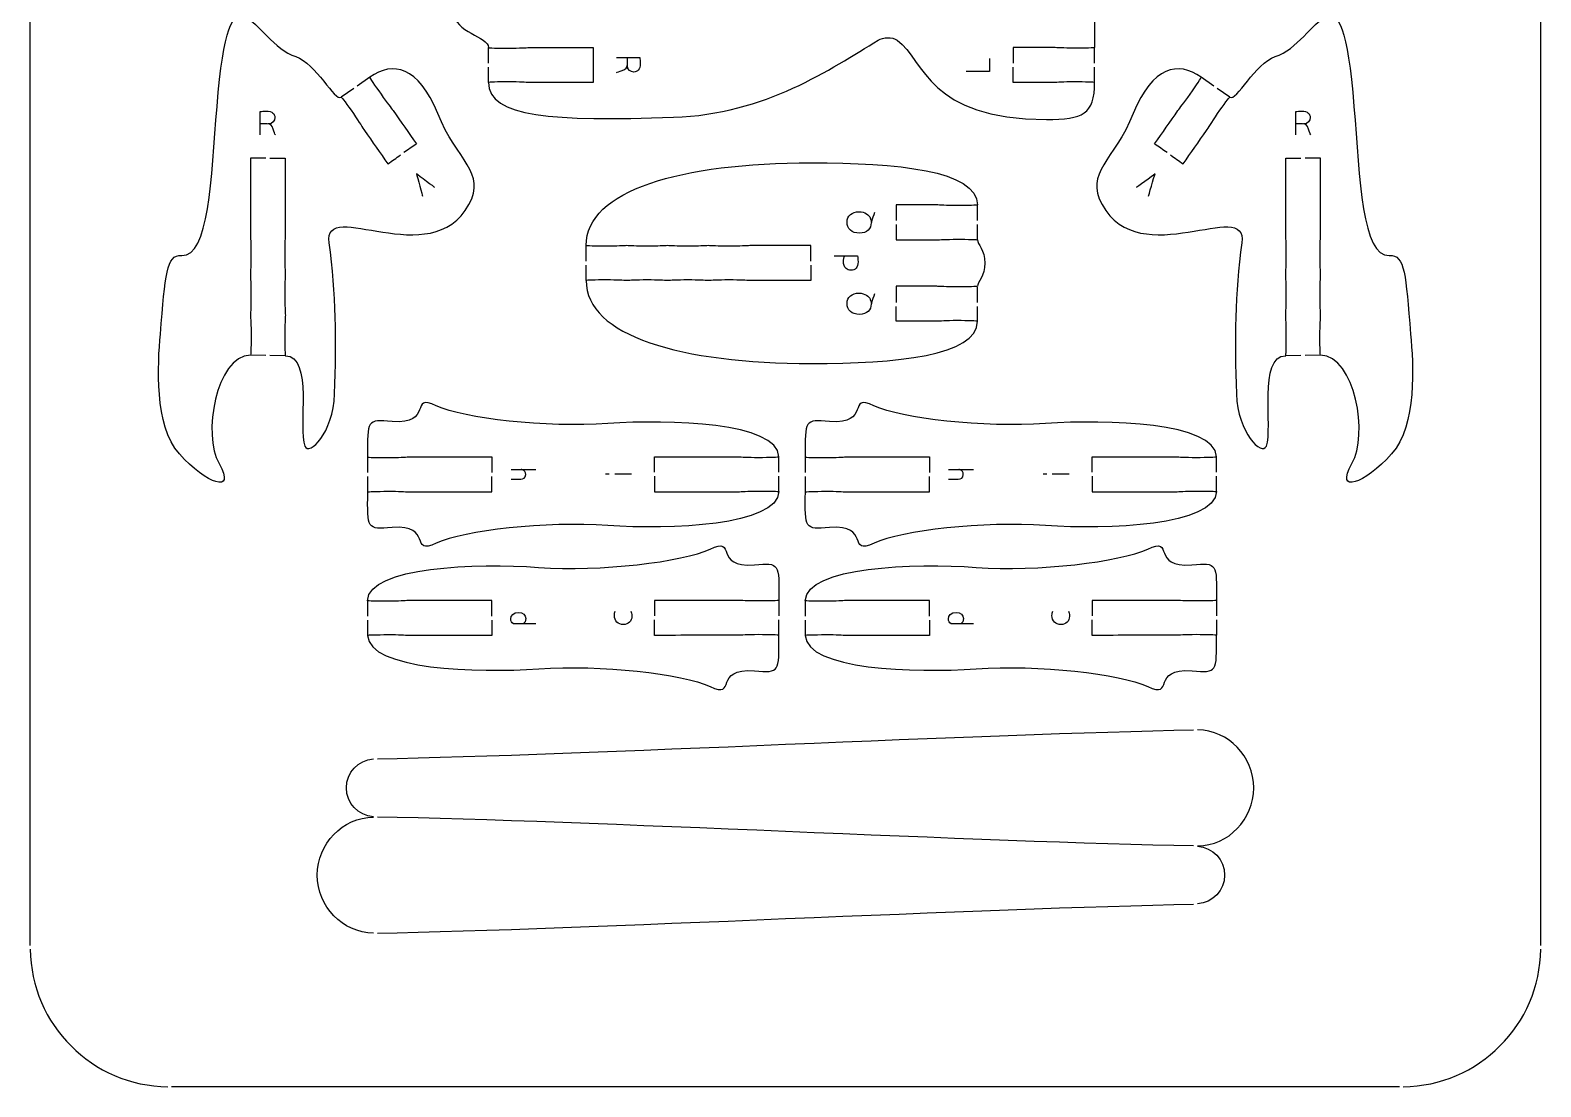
# Model space of a CAD drawing. Extents: x 5 to 405, y 5 to 225.
# Drawn here: x 140 to 270, y 5 to 95.9 of the extents above; entities that cross this region are included whole.
import ezdxf

# ---------------------------------------------------------------- set-up
doc = ezdxf.new("R2010")
doc.units = 0
doc.header["$MEASUREMENT"] = 0
doc.layers.add('DEFAULT', color=18, linetype='CONTINUOUS')

msp = doc.modelspace()

# ---------------------------------------------------------------- linework, layer by layer
at = {"layer": 'DEFAULT', "color": 1}
for points in [[(140, 17.15), (140, 212.85)], [(270, 17.15), (270, 212.85)], [(179.44, 93.08), (179.44, 94.41)], [(231.6, 93.08), (231.6, 94.41)], [(179.43, 91.41), (179.43, 92.73)], [(231.6, 91.41), (231.6, 92.73)], [(169.22, 91.86), (168.14, 91.1)], [(241.85, 91.1), (240.77, 91.86)], [(167.85, 90.9), (166.77, 90.14)], [(243.23, 90.14), (242.14, 90.9)], [(221.51, 79.54), (221.51, 80.87)], [(221.51, 77.87), (221.51, 79.19)], [(187.84, 76.04), (187.84, 77.37)], [(187.84, 74.37), (187.84, 75.69)], [(221.51, 72.47), (221.51, 73.8)], [(221.51, 70.8), (221.51, 72.13)], [(160.28, 67.93), (158.96, 67.96)], [(161.96, 67.89), (160.63, 67.92)], [(249.36, 67.92), (248.04, 67.89)], [(251.03, 67.96), (249.71, 67.93)], [(169.05, 57.86), (169.05, 59.18)], [(204.43, 57.88), (204.43, 59.21)], [(206.71, 57.86), (206.71, 59.18)], [(242.09, 57.88), (242.09, 59.21)], [(169.05, 56.18), (169.05, 57.51)], [(204.43, 56.21), (204.43, 57.53)], [(206.71, 56.18), (206.71, 57.51)], [(242.09, 56.21), (242.09, 57.53)], [(169.03, 46.82), (169.03, 45.5)], [(204.42, 46.85), (204.42, 45.53)], [(206.7, 46.82), (206.7, 45.5)], [(242.08, 46.85), (242.08, 45.53)], [(169.03, 45.15), (169.03, 43.83)], [(204.41, 45.17), (204.41, 43.85)], [(206.69, 45.15), (206.69, 43.83)], [(242.08, 45.17), (242.08, 43.85)], [(257.85, 5), (152.15, 5)]]:
    msp.add_lwpolyline(points, dxfattribs=at)
at = {"layer": 'DEFAULT', "color": 18}
for points in [[(222.57, 93.47), (222.57, 92.34), (220.55, 92.34)], [(181.38, 58.1), (183.5, 58.1)], [(189.83, 57.7), (189.51, 57.7)], [(191.75, 57.7), (190.3, 57.7)], [(219.04, 58.1), (221.17, 58.1)], [(227.5, 57.7), (227.17, 57.7)], [(229.41, 57.7), (227.96, 57.7)]]:
    msp.add_lwpolyline(points, dxfattribs=at)
at = {"layer": 'DEFAULT', "color": 1}
for points, knots in [([(224.6, 104.73), (224.6, 104.29), (224.6, 103.85), (224.6, 103.41), (225.77, 103.41), (226.93, 103.41), (228.1, 103.41), (228.37, 103.41), (228.88, 103.45), (229.85, 103.45), (230.82, 103.45), (231.6, 103.43), (231.6, 103.41), (231.6, 102.41), (231.6, 101.41), (231.6, 100.41), (231.6, 100.38), (230.82, 100.36), (229.85, 100.36), (228.88, 100.36), (228.37, 100.41), (228.1, 100.41), (226.93, 100.41), (225.77, 100.41), (224.6, 100.41), (224.6, 99.41), (224.6, 98.41), (224.6, 97.41), (225.77, 97.41), (226.93, 97.41), (228.1, 97.41), (228.37, 97.41), (228.88, 97.46), (229.85, 97.46), (230.82, 97.46), (231.6, 97.44), (231.6, 97.41), (231.6, 96.41), (231.6, 95.41), (231.6, 94.41), (231.6, 94.38), (230.82, 94.36), (229.85, 94.36), (228.88, 94.36), (228.37, 94.41), (228.1, 94.41), (226.93, 94.41), (225.77, 94.41), (224.6, 94.41), (224.6, 93.96), (224.6, 93.52), (224.6, 93.08)], [0, 0, 0, 0, 3.75, 3.75, 3.75, 13.67, 13.67, 13.67, 14.67, 14.67, 14.67, 15.67, 15.67, 15.67, 24.17, 24.17, 24.17, 25.17, 25.17, 25.17, 26.17, 26.17, 26.17, 36.09, 36.09, 36.09, 44.59, 44.59, 44.59, 54.51, 54.51, 54.51, 55.51, 55.51, 55.51, 56.51, 56.51, 56.51, 65.02, 65.02, 65.02, 66.02, 66.02, 66.02, 67.02, 67.02, 67.02, 76.94, 76.94, 76.94, 80.7, 80.7, 80.7, 80.7]), ([(160.28, 84.89), (159.84, 84.89), (159.39, 84.89), (158.95, 84.89), (158.95, 84.89), (158.95, 80.01), (158.96, 78.38), (158.95, 78.11), (159, 77.6), (159, 76.64), (159, 75.67), (158.96, 75.16), (158.96, 74.89), (158.96, 74.61), (159, 74.1), (159, 73.14), (159.01, 72.17), (158.96, 71.66), (158.96, 71.39), (158.96, 71.11), (159.01, 70.6), (159.01, 69.64), (159.01, 68.85), (158.99, 68.19), (158.97, 67.96), (155.95, 67.82), (154.83, 61.08), (156.25, 58.62), (157.79, 55.96), (155.14, 56.86), (152.84, 59.45), (150.65, 61.93), (150.98, 67.14), (151.2, 69.76), (151.65, 74.9), (151.67, 76.6), (153.04, 76.52), (155.37, 76.39), (155.58, 83.12), (156.08, 89.35), (157.19, 102.99), (159.2, 94.8), (162.85, 93.63), (164.59, 93.08), (166.22, 89.75), (166.77, 90.14), (166.8, 90.14), (167.26, 89.52), (167.81, 88.73), (168.36, 87.94), (168.62, 87.49), (168.77, 87.27), (169.44, 86.32), (170.11, 85.36), (170.78, 84.41), (171.14, 84.66), (171.5, 84.91), (171.87, 85.17)], [0, 0, 0, 0, 3.77, 3.77, 3.77, 4.77, 4.77, 4.77, 5.77, 5.77, 5.77, 6.77, 6.77, 6.77, 7.77, 7.77, 7.77, 8.77, 8.77, 8.77, 9.77, 9.77, 9.77, 10.77, 10.77, 10.77, 11.77, 11.77, 11.77, 12.77, 12.77, 12.77, 13.77, 13.77, 13.77, 14.77, 14.77, 14.77, 15.77, 15.77, 15.77, 16.77, 16.77, 16.77, 17.77, 17.77, 17.77, 18.77, 18.77, 18.77, 19.77, 19.77, 19.77, 29.685165, 29.685165, 29.685165, 33.441347, 33.441347, 33.441347, 33.441347]), ([(238.13, 85.17), (238.49, 84.92), (238.86, 84.66), (239.22, 84.41), (239.89, 85.36), (240.56, 86.32), (241.23, 87.27), (241.39, 87.49), (241.64, 87.94), (242.19, 88.73), (242.74, 89.52), (243.2, 90.14), (243.24, 90.14), (243.78, 89.75), (245.42, 93.08), (247.15, 93.63), (250.81, 94.8), (252.81, 102.99), (253.92, 89.35), (254.42, 83.12), (254.63, 76.39), (256.96, 76.52), (258.34, 76.6), (258.36, 74.9), (258.8, 69.76), (259.02, 67.14), (259.36, 61.93), (257.16, 59.45), (254.86, 56.86), (252.21, 55.96), (253.75, 58.62), (255.17, 61.08), (254.06, 67.82), (251.03, 67.96), (251.01, 68.19), (250.99, 68.85), (250.99, 69.64), (250.99, 70.6), (251.05, 71.11), (251.05, 71.39), (251.05, 71.66), (251, 72.17), (251, 73.14), (251, 74.1), (251.05, 74.61), (251.05, 74.89), (251.05, 75.16), (251, 75.67), (251, 76.64), (251, 77.6), (251.05, 78.11), (251.05, 78.38), (251.05, 80.01), (251.05, 84.89), (251.05, 84.89), (250.6, 84.89), (250.16, 84.89), (249.71, 84.89)], [0, 0, 0, 0, 3.784032, 3.784032, 3.784032, 13.699197, 13.699197, 13.699197, 14.699197, 14.699197, 14.699197, 15.699197, 15.699197, 15.699197, 16.699197, 16.699197, 16.699197, 17.699197, 17.699197, 17.699197, 18.699197, 18.699197, 18.699197, 19.699197, 19.699197, 19.699197, 20.699197, 20.699197, 20.699197, 21.699197, 21.699197, 21.699197, 22.699197, 22.699197, 22.699197, 23.699197, 23.699197, 23.699197, 24.699197, 24.699197, 24.699197, 25.699197, 25.699197, 25.699197, 26.699197, 26.699197, 26.699197, 27.699197, 27.699197, 27.699197, 28.699197, 28.699197, 28.699197, 29.699197, 29.699197, 29.699197, 33.499197, 33.499197, 33.499197, 33.499197]), ([(186.44, 98.73), (186.44, 98.29), (186.44, 97.85), (186.44, 97.4), (184.28, 97.4), (182.13, 97.4), (179.97, 97.4), (179.7, 97.4), (179.19, 97.45), (178.22, 97.45), (177.25, 97.45), (176.47, 97.43), (176.47, 97.4), (176.47, 95.75), (179.44, 95.35), (179.44, 94.41), (179.44, 94.38), (180.22, 94.36), (181.19, 94.36), (182.15, 94.36), (182.67, 94.41), (182.94, 94.41), (184.77, 94.41), (186.6, 94.41), (188.44, 94.41), (188.44, 93.41), (188.44, 92.41), (188.44, 91.41), (186.6, 91.41), (184.77, 91.41), (182.94, 91.41), (182.67, 91.41), (182.15, 91.46), (181.19, 91.46), (180.22, 91.46), (179.44, 91.44), (179.44, 91.41), (179.44, 88.41), (185, 88.06), (195.36, 88.41), (203.31, 88.68), (208.92, 92.6), (212.98, 95.05), (213.39, 95.3), (214.2, 95.34), (214.6, 95.05), (217.04, 93.24), (217.21, 88.23), (227.45, 88.23), (230.6, 88.23), (231.6, 88.67), (231.6, 91.41), (231.6, 91.43), (230.82, 91.46), (229.85, 91.46), (228.88, 91.46), (228.37, 91.41), (228.1, 91.41), (226.93, 91.41), (225.77, 91.41), (224.6, 91.41), (224.6, 91.85), (224.6, 92.29), (224.6, 92.73)], [0, 0, 0, 0, 3.75, 3.75, 3.75, 22.08, 22.08, 22.08, 23.08, 23.08, 23.08, 24.08, 24.08, 24.08, 25.08, 25.08, 25.08, 26.08, 26.08, 26.08, 27.08, 27.08, 27.08, 42.67, 42.67, 42.67, 51.17, 51.17, 51.17, 66.76, 66.76, 66.76, 67.76, 67.76, 67.76, 68.76, 68.76, 68.76, 69.76, 69.76, 69.76, 70.76, 70.76, 70.76, 71.76, 71.76, 71.76, 72.76, 72.76, 72.76, 73.76, 73.76, 73.76, 74.76, 74.76, 74.76, 75.76, 75.76, 75.76, 85.68, 85.68, 85.68, 89.43, 89.43, 89.43, 89.43]), ([(160.63, 84.89), (161.07, 84.89), (161.51, 84.89), (161.95, 84.89), (161.95, 84.89), (161.95, 80.01), (161.95, 78.38), (161.95, 78.12), (161.9, 77.6), (161.9, 76.64), (161.9, 75.67), (161.95, 75.16), (161.95, 74.89), (161.95, 74.62), (161.9, 74.1), (161.9, 73.14), (161.91, 72.17), (161.95, 71.66), (161.96, 71.39), (161.95, 71.11), (161.91, 70.61), (161.91, 69.64), (161.91, 68.67), (161.93, 67.89), (161.96, 67.89), (164.38, 67.89), (163.03, 61.62), (163.63, 60.13), (163.99, 59.22), (166.08, 61.24), (166.2, 64.61), (166.37, 69.26), (166.32, 73.21), (165.73, 77.62), (165.2, 81.59), (174.53, 74.99), (177.76, 80.91), (179.27, 83.68), (176.73, 84.66), (175.07, 88.74), (173.41, 92.82), (171.24, 93.27), (169.22, 91.86), (169.22, 91.82), (169.64, 91.17), (170.19, 90.4), (170.74, 89.61), (171.07, 89.22), (171.23, 88.99), (171.9, 88.04), (172.57, 87.08), (173.24, 86.12), (172.88, 85.87), (172.51, 85.62), (172.15, 85.37)], [0, 0, 0, 0, 3.74, 3.74, 3.74, 4.74, 4.74, 4.74, 5.74, 5.74, 5.74, 6.74, 6.74, 6.74, 7.74, 7.74, 7.74, 8.74, 8.74, 8.74, 9.74, 9.74, 9.74, 10.74, 10.74, 10.74, 11.74, 11.74, 11.74, 12.74, 12.74, 12.74, 13.74, 13.74, 13.74, 14.74, 14.74, 14.74, 15.74, 15.74, 15.74, 16.74, 16.74, 16.74, 17.74, 17.74, 17.74, 18.74, 18.74, 18.74, 28.669094, 28.669094, 28.669094, 32.425275, 32.425275, 32.425275, 32.425275]), ([(237.84, 85.37), (237.48, 85.62), (237.13, 85.87), (236.77, 86.12), (237.44, 87.08), (238.11, 88.04), (238.77, 88.99), (238.93, 89.22), (239.27, 89.61), (239.82, 90.4), (240.37, 91.19), (240.8, 91.84), (240.78, 91.86), (238.77, 93.27), (236.59, 92.82), (234.93, 88.74), (233.27, 84.66), (230.73, 83.68), (232.24, 80.91), (235.47, 74.99), (244.8, 81.59), (244.27, 77.62), (243.68, 73.21), (243.64, 69.26), (243.81, 64.61), (243.92, 61.24), (246.01, 59.22), (246.38, 60.13), (246.98, 61.62), (245.62, 67.89), (248.05, 67.89), (248.08, 67.89), (248.1, 68.67), (248.1, 69.64), (248.1, 70.61), (248.05, 71.11), (248.05, 71.39), (248.05, 71.66), (248.1, 72.17), (248.1, 73.14), (248.1, 74.1), (248.05, 74.62), (248.05, 74.89), (248.05, 75.16), (248.1, 75.67), (248.1, 76.64), (248.1, 77.6), (248.05, 78.12), (248.05, 78.38), (248.05, 80.01), (248.06, 84.89), (248.06, 84.89), (248.49, 84.89), (248.92, 84.89), (249.36, 84.89)], [0, 0, 0, 0, 3.720134, 3.720134, 3.720134, 13.643491, 13.643491, 13.643491, 14.643491, 14.643491, 14.643491, 15.643491, 15.643491, 15.643491, 16.643491, 16.643491, 16.643491, 17.643491, 17.643491, 17.643491, 18.643491, 18.643491, 18.643491, 19.643491, 19.643491, 19.643491, 20.643491, 20.643491, 20.643491, 21.643491, 21.643491, 21.643491, 22.643491, 22.643491, 22.643491, 23.643491, 23.643491, 23.643491, 24.643491, 24.643491, 24.643491, 25.643491, 25.643491, 25.643491, 26.643491, 26.643491, 26.643491, 27.643491, 27.643491, 27.643491, 28.643491, 28.643491, 28.643491, 32.333491, 32.333491, 32.333491, 32.333491]), ([(207.18, 76.04), (207.18, 76.48), (207.18, 76.93), (207.18, 77.37), (205.43, 77.37), (203.68, 77.37), (201.94, 77.37), (201.66, 77.37), (201.13, 77.32), (200.14, 77.32), (199.15, 77.32), (198.62, 77.37), (198.34, 77.37), (198.07, 77.37), (197.56, 77.32), (196.59, 77.32), (195.63, 77.32), (195.11, 77.37), (194.84, 77.37), (194.57, 77.37), (194.06, 77.32), (193.09, 77.32), (192.13, 77.32), (191.61, 77.37), (191.34, 77.37), (191.07, 77.37), (190.56, 77.32), (189.59, 77.32), (188.63, 77.32), (187.84, 77.34), (187.84, 77.37), (187.84, 82.14), (196, 84.5), (207.21, 84.5), (214.51, 84.5), (221.51, 83.87), (221.51, 80.87), (221.51, 80.84), (220.73, 80.82), (219.76, 80.82), (218.8, 80.82), (218.28, 80.87), (218.01, 80.87), (216.85, 80.87), (215.68, 80.87), (214.51, 80.87), (214.51, 80.43), (214.51, 79.98), (214.51, 79.54)], [0, 0, 0, 0, 3.76, 3.76, 3.76, 18.61, 18.61, 18.61, 19.61, 19.61, 19.61, 20.61, 20.61, 20.61, 21.61, 21.61, 21.61, 22.61, 22.61, 22.61, 23.61, 23.61, 23.61, 24.61, 24.61, 24.61, 25.61, 25.61, 25.61, 26.61, 26.61, 26.61, 27.61, 27.61, 27.61, 28.61, 28.61, 28.61, 29.61, 29.61, 29.61, 30.61, 30.61, 30.61, 40.53, 40.53, 40.53, 44.29, 44.29, 44.29, 44.29]), ([(214.51, 79.19), (214.51, 78.75), (214.51, 78.31), (214.51, 77.87), (215.68, 77.87), (216.85, 77.87), (218.01, 77.87), (218.28, 77.87), (218.8, 77.92), (219.76, 77.92), (220.73, 77.92), (221.51, 77.89), (221.51, 77.87), (221.51, 77.51), (222.16, 76.97), (222.16, 75.87), (222.16, 74.76), (221.51, 74.22), (221.51, 73.87), (221.51, 73.84), (220.73, 73.82), (219.76, 73.82), (218.8, 73.82), (218.28, 73.87), (218.01, 73.87), (216.85, 73.87), (215.68, 73.87), (214.51, 73.87), (214.51, 73.4), (214.51, 72.94), (214.51, 72.47)], [0, 0, 0, 0, 3.75, 3.75, 3.75, 13.67, 13.67, 13.67, 14.67, 14.67, 14.67, 15.67, 15.67, 15.67, 16.67, 16.67, 16.67, 17.67, 17.67, 17.67, 18.67, 18.67, 18.67, 19.67, 19.67, 19.67, 29.59, 29.59, 29.59, 33.54, 33.54, 33.54, 33.54]), ([(207.18, 75.69), (207.18, 75.25), (207.18, 74.81), (207.18, 74.37), (205.43, 74.37), (203.68, 74.37), (201.94, 74.37), (201.66, 74.37), (201.13, 74.42), (200.14, 74.42), (199.15, 74.42), (198.62, 74.37), (198.34, 74.37), (198.07, 74.37), (197.56, 74.42), (196.59, 74.42), (195.63, 74.42), (195.11, 74.37), (194.84, 74.37), (194.57, 74.37), (194.06, 74.42), (193.09, 74.42), (192.13, 74.42), (191.61, 74.37), (191.34, 74.37), (191.07, 74.37), (190.56, 74.42), (189.59, 74.42), (188.63, 74.42), (187.84, 74.4), (187.84, 74.37), (187.84, 69.6), (196, 67.23), (207.21, 67.23), (214.51, 67.23), (221.51, 67.87), (221.51, 70.87), (221.51, 70.89), (220.73, 70.92), (219.76, 70.92), (218.8, 70.92), (218.28, 70.87), (218.01, 70.87), (216.85, 70.87), (215.68, 70.87), (214.51, 70.87), (214.51, 71.29), (214.51, 71.71), (214.51, 72.13)], [0, 0, 0, 0, 3.75, 3.75, 3.75, 18.6, 18.6, 18.6, 19.6, 19.6, 19.6, 20.6, 20.6, 20.6, 21.6, 21.6, 21.6, 22.6, 22.6, 22.6, 23.6, 23.6, 23.6, 24.6, 24.6, 24.6, 25.6, 25.6, 25.6, 26.6, 26.6, 26.6, 27.6, 27.6, 27.6, 28.6, 28.6, 28.6, 29.6, 29.6, 29.6, 30.6, 30.6, 30.6, 40.52, 40.52, 40.52, 44.08, 44.08, 44.08, 44.08]), ([(193.73, 57.89), (193.73, 58.32), (193.73, 58.76), (193.73, 59.2), (196.13, 59.2), (198.53, 59.2), (200.93, 59.2), (201.2, 59.2), (201.71, 59.15), (202.68, 59.15), (203.64, 59.16), (204.43, 59.18), (204.43, 59.21), (204.32, 62.16), (195.01, 62.44), (189.71, 62.07), (184.38, 61.7), (177.32, 62.48), (174.95, 63.6), (172.58, 64.72), (174.73, 61.95), (171.14, 62.24), (168.95, 62.42), (169.01, 62.38), (169.04, 59.18), (169.04, 59.16), (169.83, 59.13), (170.79, 59.14), (171.76, 59.14), (172.27, 59.19), (172.54, 59.19), (174.94, 59.19), (177.33, 59.19), (179.73, 59.19), (179.73, 58.74), (179.73, 58.3), (179.73, 57.85)], [0, 0, 0, 0, 3.72, 3.72, 3.72, 24.120002, 24.120002, 24.120002, 25.120002, 25.120002, 25.120002, 26.120002, 26.120002, 26.120002, 27.120002, 27.120002, 27.120002, 28.120002, 28.120002, 28.120002, 29.120002, 29.120002, 29.120002, 30.120002, 30.120002, 30.120002, 31.120002, 31.120002, 31.120002, 32.120002, 32.120002, 32.120002, 52.500005, 52.500005, 52.500005, 56.290005, 56.290005, 56.290005, 56.290005]), ([(231.39, 57.89), (231.39, 58.32), (231.39, 58.76), (231.39, 59.2), (233.79, 59.2), (236.19, 59.2), (238.59, 59.2), (238.86, 59.2), (239.37, 59.15), (240.34, 59.15), (241.3, 59.16), (242.09, 59.18), (242.09, 59.21), (241.98, 62.16), (232.67, 62.44), (227.37, 62.07), (222.05, 61.7), (214.98, 62.48), (212.61, 63.6), (210.25, 64.72), (212.39, 61.95), (208.8, 62.24), (206.61, 62.42), (206.68, 62.38), (206.7, 59.18), (206.7, 59.16), (207.49, 59.13), (208.45, 59.14), (209.42, 59.14), (209.93, 59.19), (210.2, 59.19), (212.6, 59.19), (215, 59.19), (217.39, 59.19), (217.39, 58.74), (217.39, 58.3), (217.39, 57.85)], [0, 0, 0, 0, 3.72, 3.72, 3.72, 24.120002, 24.120002, 24.120002, 25.120002, 25.120002, 25.120002, 26.120002, 26.120002, 26.120002, 27.120002, 27.120002, 27.120002, 28.120002, 28.120002, 28.120002, 29.120002, 29.120002, 29.120002, 30.120002, 30.120002, 30.120002, 31.120002, 31.120002, 31.120002, 32.120002, 32.120002, 32.120002, 52.500005, 52.500005, 52.500005, 56.290005, 56.290005, 56.290005, 56.290005]), ([(193.73, 57.54), (193.73, 57.09), (193.73, 56.65), (193.73, 56.2), (196.13, 56.2), (198.53, 56.2), (200.93, 56.2), (201.2, 56.2), (201.71, 56.25), (202.68, 56.25), (203.65, 56.26), (204.43, 56.23), (204.43, 56.21), (204.33, 53.26), (195.01, 52.92), (189.71, 53.29), (184.39, 53.66), (177.32, 52.88), (174.95, 51.77), (172.59, 50.65), (174.74, 53.41), (171.14, 53.12), (168.95, 52.94), (169.02, 52.98), (169.05, 56.18), (169.05, 56.21), (169.83, 56.23), (170.8, 56.24), (171.76, 56.24), (172.27, 56.19), (172.55, 56.19), (174.94, 56.19), (177.34, 56.19), (179.73, 56.19), (179.73, 56.63), (179.73, 57.07), (179.73, 57.5)], [0, 0, 0, 0, 3.79, 3.79, 3.79, 24.190002, 24.190002, 24.190002, 25.190002, 25.190002, 25.190002, 26.190002, 26.190002, 26.190002, 27.190002, 27.190002, 27.190002, 28.190002, 28.190002, 28.190002, 29.190002, 29.190002, 29.190002, 30.190002, 30.190002, 30.190002, 31.190002, 31.190002, 31.190002, 32.190002, 32.190002, 32.190002, 52.570005, 52.570005, 52.570005, 56.290005, 56.290005, 56.290005, 56.290005]), ([(231.39, 57.54), (231.39, 57.09), (231.39, 56.65), (231.39, 56.2), (233.79, 56.2), (236.19, 56.2), (238.59, 56.2), (238.86, 56.2), (239.37, 56.25), (240.34, 56.25), (241.31, 56.26), (242.09, 56.23), (242.09, 56.21), (241.99, 53.26), (232.67, 52.92), (227.37, 53.29), (222.05, 53.66), (214.98, 52.88), (212.62, 51.77), (210.25, 50.65), (212.4, 53.41), (208.8, 53.12), (206.61, 52.94), (206.68, 52.98), (206.71, 56.18), (206.71, 56.21), (207.49, 56.23), (208.46, 56.24), (209.42, 56.24), (209.94, 56.19), (210.21, 56.19), (212.6, 56.19), (215, 56.19), (217.4, 56.19), (217.4, 56.63), (217.4, 57.07), (217.4, 57.5)], [0, 0, 0, 0, 3.79, 3.79, 3.79, 24.190002, 24.190002, 24.190002, 25.190002, 25.190002, 25.190002, 26.190002, 26.190002, 26.190002, 27.190002, 27.190002, 27.190002, 28.190002, 28.190002, 28.190002, 29.190002, 29.190002, 29.190002, 30.190002, 30.190002, 30.190002, 31.190002, 31.190002, 31.190002, 32.190002, 32.190002, 32.190002, 52.570005, 52.570005, 52.570005, 56.290005, 56.290005, 56.290005, 56.290005]), ([(179.73, 45.49), (179.73, 45.94), (179.73, 46.39), (179.73, 46.83), (177.33, 46.83), (174.93, 46.83), (172.53, 46.83), (172.26, 46.83), (171.75, 46.78), (170.78, 46.78), (169.82, 46.77), (169.03, 46.8), (169.03, 46.82), (169.14, 49.78), (178.45, 50.06), (183.75, 49.69), (189.08, 49.31), (196.14, 50.15), (198.51, 51.27), (200.88, 52.38), (198.73, 49.62), (202.32, 49.91), (204.51, 50.09), (204.45, 50.05), (204.42, 46.85), (204.42, 46.82), (203.64, 46.8), (202.67, 46.8), (201.7, 46.8), (201.19, 46.84), (200.92, 46.84), (198.52, 46.84), (196.13, 46.84), (193.73, 46.84), (193.73, 46.4), (193.73, 45.97), (193.73, 45.53)], [0, 0, 0, 0, 3.79, 3.79, 3.79, 24.190002, 24.190002, 24.190002, 25.190002, 25.190002, 25.190002, 26.190002, 26.190002, 26.190002, 27.190002, 27.190002, 27.190002, 28.190002, 28.190002, 28.190002, 29.190002, 29.190002, 29.190002, 30.190002, 30.190002, 30.190002, 31.190002, 31.190002, 31.190002, 32.190002, 32.190002, 32.190002, 52.570005, 52.570005, 52.570005, 56.290005, 56.290005, 56.290005, 56.290005]), ([(217.39, 45.49), (217.39, 45.94), (217.39, 46.39), (217.39, 46.83), (214.99, 46.83), (212.6, 46.83), (210.2, 46.83), (209.92, 46.83), (209.41, 46.78), (208.45, 46.78), (207.48, 46.77), (206.7, 46.8), (206.7, 46.82), (206.8, 49.78), (216.12, 50.06), (221.41, 49.69), (226.74, 49.31), (233.8, 50.15), (236.17, 51.27), (238.54, 52.38), (236.39, 49.62), (239.98, 49.91), (242.18, 50.09), (242.11, 50.05), (242.08, 46.85), (242.08, 46.82), (241.3, 46.8), (240.33, 46.8), (239.36, 46.8), (238.85, 46.84), (238.58, 46.84), (236.18, 46.84), (233.79, 46.84), (231.39, 46.84), (231.39, 46.4), (231.39, 45.97), (231.39, 45.53)], [0, 0, 0, 0, 3.79, 3.79, 3.79, 24.190002, 24.190002, 24.190002, 25.190002, 25.190002, 25.190002, 26.190002, 26.190002, 26.190002, 27.190002, 27.190002, 27.190002, 28.190002, 28.190002, 28.190002, 29.190002, 29.190002, 29.190002, 30.190002, 30.190002, 30.190002, 31.190002, 31.190002, 31.190002, 32.190002, 32.190002, 32.190002, 52.570005, 52.570005, 52.570005, 56.290005, 56.290005, 56.290005, 56.290005]), ([(179.73, 45.14), (179.73, 44.71), (179.73, 44.27), (179.73, 43.83), (177.34, 43.83), (174.94, 43.83), (172.54, 43.83), (172.27, 43.83), (171.75, 43.88), (170.79, 43.88), (169.82, 43.87), (169.04, 43.85), (169.04, 43.83), (169.14, 40.87), (178.46, 40.59), (183.76, 40.96), (189.08, 41.33), (196.15, 40.55), (198.51, 39.44), (200.88, 38.31), (198.73, 41.08), (202.33, 40.79), (204.52, 40.61), (204.45, 40.65), (204.42, 43.85), (204.42, 43.87), (203.64, 43.9), (202.67, 43.9), (201.71, 43.9), (201.19, 43.85), (200.92, 43.85), (198.53, 43.85), (196.13, 43.84), (193.73, 43.84), (193.73, 44.29), (193.73, 44.73), (193.73, 45.18)], [0, 0, 0, 0, 3.72, 3.72, 3.72, 24.120002, 24.120002, 24.120002, 25.120002, 25.120002, 25.120002, 26.120002, 26.120002, 26.120002, 27.120002, 27.120002, 27.120002, 28.120002, 28.120002, 28.120002, 29.120002, 29.120002, 29.120002, 30.120002, 30.120002, 30.120002, 31.120002, 31.120002, 31.120002, 32.120002, 32.120002, 32.120002, 52.500005, 52.500005, 52.500005, 56.290005, 56.290005, 56.290005, 56.290005]), ([(217.4, 45.14), (217.4, 44.71), (217.4, 44.27), (217.4, 43.83), (215, 43.83), (212.6, 43.83), (210.2, 43.83), (209.93, 43.83), (209.42, 43.88), (208.45, 43.88), (207.48, 43.87), (206.7, 43.85), (206.7, 43.83), (206.8, 40.87), (216.12, 40.59), (221.42, 40.96), (226.74, 41.33), (233.81, 40.55), (236.17, 39.44), (238.54, 38.31), (236.39, 41.08), (239.99, 40.79), (242.18, 40.61), (242.11, 40.65), (242.08, 43.85), (242.08, 43.87), (241.3, 43.9), (240.33, 43.9), (239.37, 43.9), (238.86, 43.85), (238.58, 43.85), (236.19, 43.85), (233.79, 43.84), (231.39, 43.84), (231.39, 44.29), (231.39, 44.73), (231.39, 45.18)], [0, 0, 0, 0, 3.72, 3.72, 3.72, 24.120002, 24.120002, 24.120002, 25.120002, 25.120002, 25.120002, 26.120002, 26.120002, 26.120002, 27.120002, 27.120002, 27.120002, 28.120002, 28.120002, 28.120002, 29.120002, 29.120002, 29.120002, 30.120002, 30.120002, 30.120002, 31.120002, 31.120002, 31.120002, 32.120002, 32.120002, 32.120002, 52.500005, 52.500005, 52.500005, 56.290005, 56.290005, 56.290005, 56.290005]), ([(240.47, 25.72), (243.14, 25.76), (245.29, 28.01), (245.29, 30.72), (245.29, 33.42), (243.14, 35.67), (240.47, 35.71)], [0, 0, 0, 0, 1, 1, 1, 2, 2, 2, 2]), ([(169.54, 28.23), (168.24, 28.34), (167.21, 29.4), (167.21, 30.72), (167.21, 32.04), (168.24, 33.1), (169.54, 33.21)], [0, 0, 0, 0, 1, 1, 1, 2, 2, 2, 2]), ([(169.54, 18.22), (166.86, 18.26), (164.71, 20.51), (164.71, 23.21), (164.71, 25.92), (166.86, 28.17), (169.54, 28.21)], [0, 0, 0, 0, 1, 1, 1, 2, 2, 2, 2]), ([(240.47, 25.7), (241.76, 25.6), (242.79, 24.54), (242.79, 23.21), (242.79, 21.89), (241.76, 20.84), (240.47, 20.73)], [0, 0, 0, 0, 1, 1, 1, 2, 2, 2, 2])]:
    msp.add_open_spline(points, degree=3, knots=knots, dxfattribs=at)
at = {"layer": 'DEFAULT', "color": 18}
for points, knots in [([(190.46, 93.55), (191.13, 93.55), (191.79, 93.55), (192.45, 93.55), (192.48, 93.42), (192.5, 93.23), (192.5, 93.05), (192.5, 92.77), (192.45, 92.59), (192.33, 92.47), (192.24, 92.37), (192.1, 92.31), (191.95, 92.31), (191.68, 92.31), (191.39, 92.49), (191.39, 92.87)], [0, 0, 0, 0, 5.652, 5.652, 5.652, 6.652, 6.652, 6.652, 7.652, 7.652, 7.652, 8.652, 8.652, 8.652, 9.652, 9.652, 9.652, 9.652]), ([(190.46, 92.26), (190.52, 92.3), (190.69, 92.36), (190.94, 92.44), (191.29, 92.54), (191.39, 92.66), (191.39, 92.97), (191.39, 93.16), (191.39, 93.36), (191.39, 93.55)], [0, 0, 0, 0, 1, 1, 1, 2, 2, 2, 3.658, 3.658, 3.658, 3.658]), ([(159.8, 86.91), (159.8, 87.58), (159.8, 88.24), (159.8, 88.91), (159.93, 88.93), (160.12, 88.95), (160.3, 88.95), (160.58, 88.95), (160.76, 88.9), (160.89, 88.78), (160.99, 88.69), (161.05, 88.55), (161.05, 88.4), (161.05, 88.13), (160.86, 87.84), (160.48, 87.84)], [0, 0, 0, 0, 5.652, 5.652, 5.652, 6.652, 6.652, 6.652, 7.652, 7.652, 7.652, 8.652, 8.652, 8.652, 9.652, 9.652, 9.652, 9.652]), ([(248.91, 86.91), (248.91, 87.58), (248.91, 88.24), (248.91, 88.91), (249.04, 88.93), (249.23, 88.95), (249.41, 88.95), (249.68, 88.95), (249.87, 88.9), (249.99, 88.78), (250.09, 88.69), (250.15, 88.56), (250.15, 88.4), (250.15, 88.13), (249.96, 87.84), (249.59, 87.84)], [0, 0, 0, 0, 5.652, 5.652, 5.652, 6.652, 6.652, 6.652, 7.652, 7.652, 7.652, 8.652, 8.652, 8.652, 9.652, 9.652, 9.652, 9.652]), ([(161.1, 86.91), (161.05, 86.97), (161, 87.14), (160.92, 87.39), (160.81, 87.74), (160.7, 87.84), (160.39, 87.85), (160.19, 87.85), (160, 87.85), (159.8, 87.85)], [0, 0, 0, 0, 1, 1, 1, 2, 2, 2, 3.658, 3.658, 3.658, 3.658]), ([(250.2, 86.91), (250.16, 86.97), (250.1, 87.15), (250.02, 87.4), (249.91, 87.74), (249.8, 87.84), (249.49, 87.85), (249.3, 87.85), (249.1, 87.85), (248.91, 87.85)], [0, 0, 0, 0, 1, 1, 1, 2, 2, 2, 3.658, 3.658, 3.658, 3.658]), ([(174.83, 82.37), (174.83, 82.37), (173.43, 83.39), (173.23, 83.56), (173.32, 83.31), (173.76, 81.63), (173.76, 81.63)], [0, 0, 0, 0, 1.019416, 1.019416, 1.019416, 2.019416, 2.019416, 2.019416, 2.019416]), ([(236.24, 81.63), (236.24, 81.63), (236.72, 83.29), (236.81, 83.54), (236.61, 83.37), (235.17, 82.37), (235.17, 82.37)], [0, 0, 0, 0, 1.02, 1.02, 1.02, 2.02, 2.02, 2.02, 2.02]), ([(212.65, 80.23), (212.57, 79.96), (212.49, 79.69), (212.41, 79.46), (212.4, 79.42), (212.38, 79.37), (212.38, 79.33), (212.36, 78.85), (212.01, 78.44), (211.36, 78.44), (210.71, 78.44), (210.3, 78.84), (210.3, 79.39), (210.3, 79.93), (210.72, 80.29), (211.32, 80.29), (211.84, 80.29), (212.21, 79.98), (212.29, 79.75), (212.38, 79.52), (212.39, 79.37), (212.39, 79.37)], [0, 0, 0, 0, 1, 1, 1, 2, 2, 2, 3, 3, 3, 4, 4, 4, 5, 5, 5, 6, 6, 6, 7, 7, 7, 7]), ([(209.2, 76.49), (209.87, 76.49), (210.53, 76.49), (211.2, 76.49), (211.22, 76.36), (211.24, 76.2), (211.24, 75.99), (211.24, 75.73), (211.18, 75.54), (211.07, 75.42), (210.97, 75.31), (210.82, 75.25), (210.64, 75.25), (210.46, 75.25), (210.32, 75.3), (210.21, 75.4), (210.07, 75.54), (209.99, 75.76), (209.99, 76.02), (209.99, 76.1), (210.04, 76.44), (210.1, 76.49)], [0, 0, 0, 0, 5.661, 5.661, 5.661, 6.661, 6.661, 6.661, 7.661, 7.661, 7.661, 8.661, 8.661, 8.661, 9.661, 9.661, 9.661, 10.661, 10.661, 10.661, 11.661, 11.661, 11.661, 11.661]), ([(212.65, 73.23), (212.57, 72.96), (212.49, 72.69), (212.41, 72.46), (212.4, 72.42), (212.38, 72.37), (212.38, 72.34), (212.36, 71.86), (212.01, 71.45), (211.36, 71.45), (210.71, 71.45), (210.3, 71.84), (210.3, 72.39), (210.3, 72.94), (210.72, 73.29), (211.32, 73.29), (211.84, 73.29), (212.21, 72.98), (212.29, 72.75), (212.38, 72.52), (212.39, 72.37), (212.39, 72.37)], [0, 0, 0, 0, 1, 1, 1, 2, 2, 2, 3, 3, 3, 4, 4, 4, 5, 5, 5, 6, 6, 6, 7, 7, 7, 7]), ([(181.38, 57.28), (181.65, 57.28), (181.93, 57.28), (182.21, 57.28), (182.44, 57.28), (182.64, 57.38), (182.64, 57.67), (182.64, 57.87), (182.52, 58.02), (182.38, 58.08), (182.34, 58.1), (182.3, 58.1), (182.25, 58.1)], [0, 0, 0, 0, 2.363002, 2.363002, 2.363002, 3.363002, 3.363002, 3.363002, 4.363002, 4.363002, 4.363002, 5.363002, 5.363002, 5.363002, 5.363002]), ([(219.04, 57.28), (219.32, 57.28), (219.59, 57.28), (219.87, 57.28), (220.11, 57.28), (220.3, 57.38), (220.3, 57.67), (220.3, 57.87), (220.18, 58.02), (220.04, 58.08), (220, 58.1), (219.96, 58.1), (219.91, 58.1)], [0, 0, 0, 0, 2.363002, 2.363002, 2.363002, 3.363002, 3.363002, 3.363002, 4.363002, 4.363002, 4.363002, 5.363002, 5.363002, 5.363002, 5.363002]), ([(183.52, 44.84), (183.52, 44.84), (181.69, 44.84), (181.59, 44.84), (181.43, 44.93), (181.36, 45.06), (181.36, 45.25), (181.36, 45.53), (181.58, 45.82), (182.02, 45.82), (182.39, 45.83), (182.65, 45.6), (182.65, 45.28), (182.65, 45.07), (182.56, 44.93), (182.42, 44.84)], [0, 0, 0, 0, 1.003, 1.003, 1.003, 2.006, 2.006, 2.006, 3.009, 3.009, 3.009, 4.012, 4.012, 4.012, 5.015, 5.015, 5.015, 5.015]), ([(191.69, 45.91), (191.73, 45.84), (191.78, 45.69), (191.78, 45.49), (191.78, 45.05), (191.48, 44.77), (191.04, 44.77), (190.59, 44.77), (190.27, 45.07), (190.27, 45.55), (190.27, 45.7), (190.31, 45.84), (190.34, 45.91)], [0, 0, 0, 0, 1, 1, 1, 2, 2, 2, 3, 3, 3, 4, 4, 4, 4]), ([(221.18, 44.84), (221.18, 44.84), (219.35, 44.84), (219.25, 44.84), (219.09, 44.93), (219.02, 45.06), (219.02, 45.25), (219.02, 45.53), (219.24, 45.82), (219.68, 45.82), (220.06, 45.83), (220.31, 45.6), (220.31, 45.28), (220.31, 45.07), (220.22, 44.93), (220.08, 44.84)], [0, 0, 0, 0, 1.003, 1.003, 1.003, 2.006, 2.006, 2.006, 3.009, 3.009, 3.009, 4.012, 4.012, 4.012, 5.015, 5.015, 5.015, 5.015]), ([(229.36, 45.91), (229.39, 45.84), (229.44, 45.69), (229.44, 45.49), (229.44, 45.05), (229.14, 44.77), (228.7, 44.77), (228.25, 44.77), (227.93, 45.07), (227.93, 45.55), (227.93, 45.7), (227.97, 45.84), (228, 45.91)], [0, 0, 0, 0, 1, 1, 1, 2, 2, 2, 3, 3, 3, 4, 4, 4, 4])]:
    msp.add_open_spline(points, degree=3, knots=knots, dxfattribs=at)
at = {"layer": 'DEFAULT', "color": 1}
for points in [[(169.89, 33.22), (187.54, 33.54), (222.46, 35.39), (240.11, 35.71)], [(240.11, 25.72), (222.46, 26.04), (187.54, 27.89), (169.89, 28.21)], [(169.89, 18.22), (187.54, 18.54), (222.46, 20.39), (240.11, 20.71)], [(140, 16.85), (140.08, 10.34), (145.34, 5.08), (151.85, 5)], [(258.15, 5), (264.66, 5.08), (269.92, 10.34), (270, 16.85)]]:
    msp.add_open_spline(points, degree=3, dxfattribs=at)

doc.saveas('drawing.dxf')
